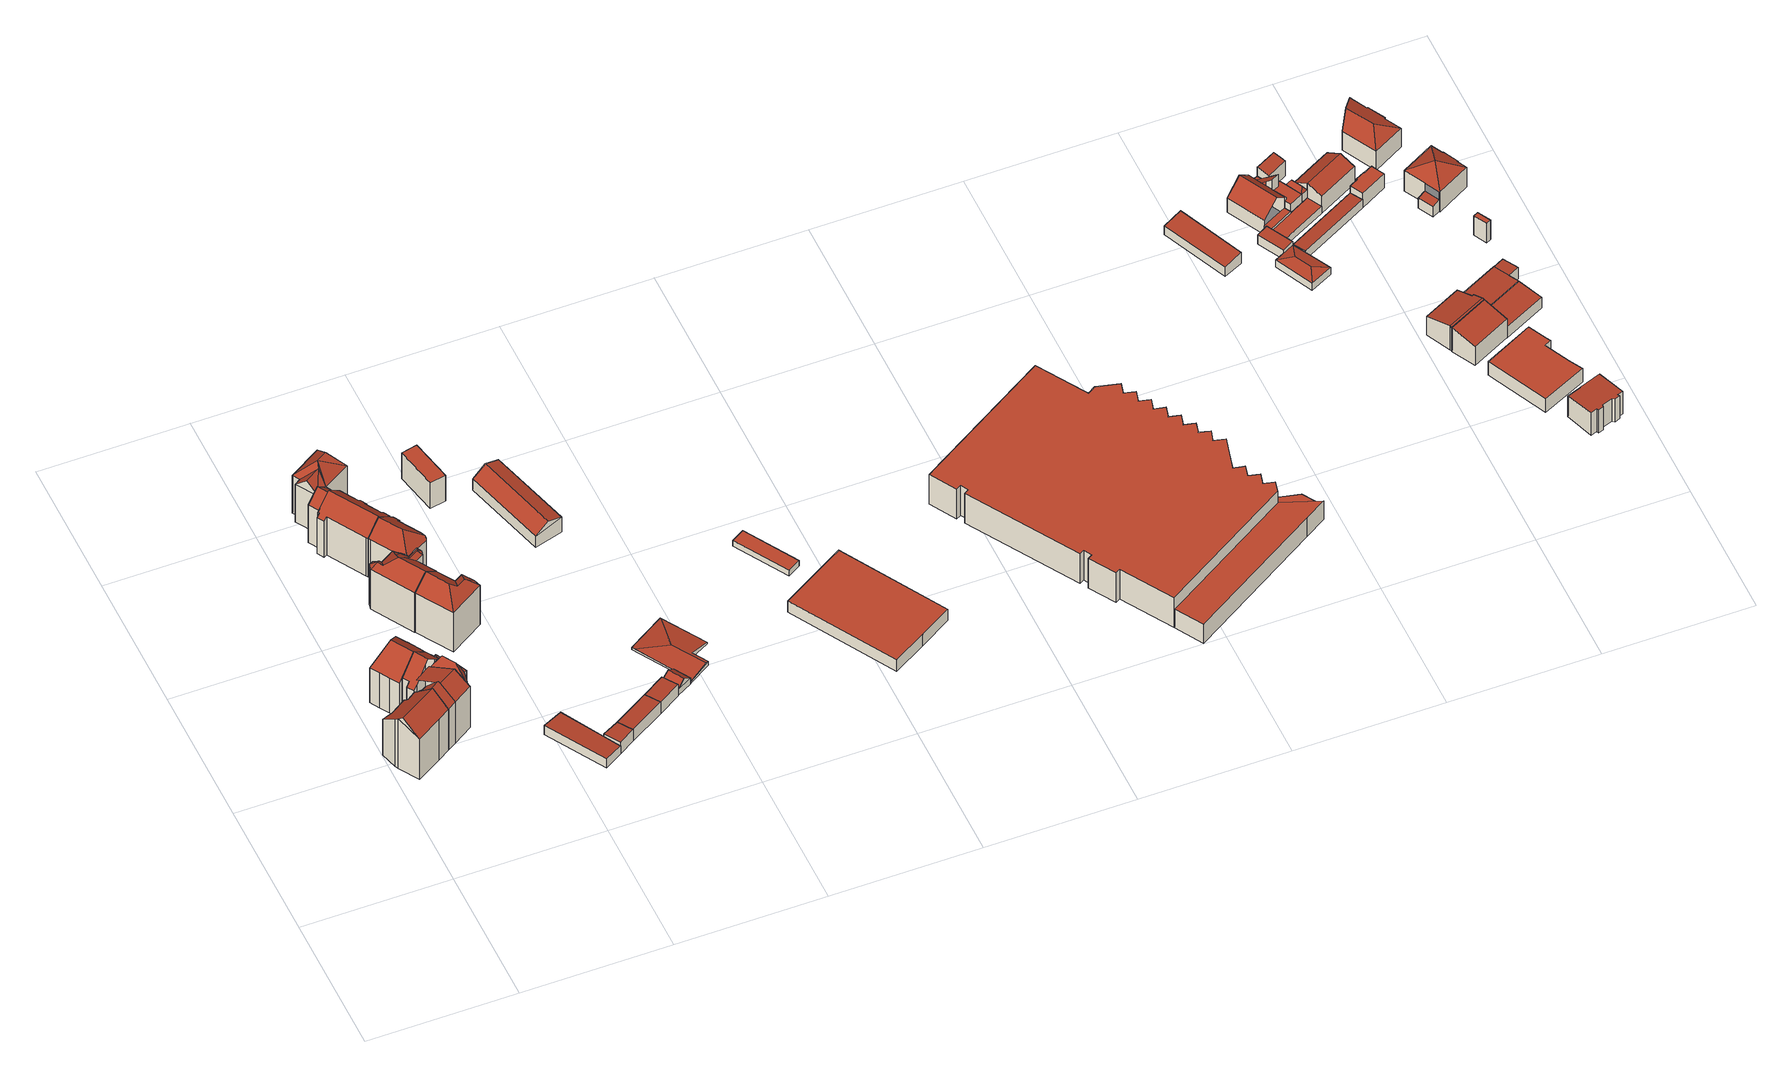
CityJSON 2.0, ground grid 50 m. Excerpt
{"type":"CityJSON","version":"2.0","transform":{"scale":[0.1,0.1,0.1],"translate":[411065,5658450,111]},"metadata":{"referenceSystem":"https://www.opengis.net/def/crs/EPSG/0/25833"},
"CityObjects":{
"building1":{"type":"Building","attributes":{"Dachtyp_tdc":"tdcFreeFormRoof","Gemeindeschluessel":14612000,"Dachneigung":40.89,"QualitaetDacherkennung":50,"Geometrietyp2DReferenz":"3000","measuredHeight":23.32,"function":"31001_9998","roofType":"5000"},"geometry":[{"type":"Solid","lod":"2","boundaries":[[[[0,1,2,3]],[[1,4,5,2]],[[4,6,7,5]],[[6,8,9,7]],[[8,10,11,9]],[[10,12,13,11]],[[12,14,15,13]],[[14,16,17,15]],[[16,18,19,17]],[[18,20,21,19]],[[20,22,23,21]],[[22,24,25,23]],[[16,14,26,27,18]],[[12,10,8,6,4,1,0,28,24,22,20,27,26]],[[20,18,27]],[[14,12,26]],[[25,29,3,2,5,7,9,11,13,15,17,19,21,23]],[[24,28,29,25]],[[28,0,3,29]]]],"semantics":{"surfaces":[{"type":"WallSurface"},{"type":"RoofSurface"},{"type":"GroundSurface"}],"values":[[0,0,0,0,0,0,0,0,0,0,0,0,1,1,0,0,2,0,0]]}}]},
"building2":{"type":"Building","attributes":{"Dachtyp_tdc":"tdcHipAndGableRoof","Gemeindeschluessel":14612000,"Dachneigung":47.08,"QualitaetDacherkennung":61,"Geometrietyp2DReferenz":"3000","measuredHeight":22.91,"function":"31001_9998","roofType":"5000"},"geometry":[{"type":"Solid","lod":"2","boundaries":[[[[30,31,32,33]],[[31,34,35,32]],[[34,36,37,35]],[[36,38,39,37]],[[38,40,41,39]],[[40,42,43,41]],[[42,44,45,43]],[[44,46,47,45]],[[46,48,49,47]],[[48,50,51,49]],[[50,52,53,51]],[[52,54,55,53]],[[54,30,33,55]],[[50,48,46,56]],[[46,44,42,40,38,36,56]],[[36,34,31,30,54,52,50,56]],[[33,32,35,37,39,41,43,45,47,49,51,53,55]]]],"semantics":{"surfaces":[{"type":"WallSurface"},{"type":"RoofSurface"},{"type":"GroundSurface"}],"values":[[0,0,0,0,0,0,0,0,0,0,0,0,0,1,1,1,2]]}}]},
"building3":{"type":"Building","attributes":{"Gemeindeschluessel":14612000,"Geometrietyp2DReferenz":"3000","function":"31001_9998","roofType":"9999"},"children":["building3-1","building3-2","building3-3","building3-4"]},
"building3-1":{"type":"BuildingPart","attributes":{"Dachtyp_tdc":"tdcFreeFormRoof","Dachneigung":59.42,"QualitaetDacherkennung":17,"Geometrietyp2DReferenz":"3000","measuredHeight":22.62,"roofType":"5000"},"parents":["building3"],"geometry":[{"type":"MultiSurface","lod":"2","boundaries":[[[57,58,59,60,61]],[[58,62,63,59]],[[62,64,65,63]],[[64,66,67,68,65]],[[69,70,71,72,73]],[[74,69,73,75,66]],[[76,74,66,64]],[[76,64,62]],[[77,70,69,74,76,62,58]],[[77,58,57]],[[70,77,57,71]],[[60,59,63,65,68,78,79]]],"semantics":{"surfaces":[{"type":"WallSurface"},{"type":"RoofSurface"},{"type":"GroundSurface"}],"values":[0,0,0,0,1,1,1,1,1,1,1,2]}}]},
"building3-2":{"type":"BuildingPart","attributes":{"Dachtyp_tdc":"tdcGableRoof","Dachneigung":49.16,"QualitaetDacherkennung":71,"Geometrietyp2DReferenz":"3000","measuredHeight":23.4,"roofType":"3100"},"parents":["building3"],"geometry":[{"type":"MultiSurface","lod":"2","boundaries":[[[80,81,82,83]],[[81,84,85,82]],[[86,87,15,88]],[[87,89,90,15]],[[89,91,13,90]],[[91,92,11,13]],[[92,80,83,11]],[[89,87,86,93,94,95]],[[95,96,97,84,81,80,92,91,89]],[[83,82,85,98,88,15,90,13,11]]],"semantics":{"surfaces":[{"type":"WallSurface"},{"type":"RoofSurface"},{"type":"GroundSurface"}],"values":[0,0,0,0,0,0,0,1,1,2]}}]},
"building3-3":{"type":"BuildingPart","attributes":{"Dachtyp_tdc":"tdcGableRoof","Dachneigung":48.09,"QualitaetDacherkennung":70,"Geometrietyp2DReferenz":"3000","measuredHeight":23.01,"roofType":"3100"},"parents":["building3"],"geometry":[{"type":"MultiSurface","lod":"2","boundaries":[[[99,100,101,102]],[[100,103,104,101]],[[103,105,106,104]],[[105,107,108,106]],[[107,61,60,108]],[[109,110,111,112]],[[110,99,102,111]],[[113,72,114,61,107,105]],[[105,103,100,99,110,109,115,113]],[[102,101,104,106,108,60,79,78,116,112,111]]],"semantics":{"surfaces":[{"type":"WallSurface"},{"type":"RoofSurface"},{"type":"GroundSurface"}],"values":[0,0,0,0,0,0,0,1,1,2]}}]},
"building3-4":{"type":"BuildingPart","attributes":{"Dachtyp_tdc":"tdcGableRoof","Dachneigung":23.67,"QualitaetDacherkennung":35,"Geometrietyp2DReferenz":"3000","measuredHeight":22.8,"roofType":"3100"},"parents":["building3"],"geometry":[{"type":"MultiSurface","lod":"2","boundaries":[[[117,118,86,88,119]],[[117,67,75,120,121]],[[118,117,121,122]],[[120,123,115,124,96,125,94,122,121]],[[119,88,98,85,112,116,78,68]]],"semantics":{"surfaces":[{"type":"WallSurface"},{"type":"RoofSurface"},{"type":"GroundSurface"}],"values":[0,0,1,1,2]}}]},
"building4":{"type":"Building","attributes":{"Dachtyp_tdc":"tdcFreeFormRoof","Gemeindeschluessel":14612000,"Dachneigung":39.59,"QualitaetDacherkennung":62,"Geometrietyp2DReferenz":"3000","measuredHeight":21.9,"function":"31001_9998","roofType":"5000"},"geometry":[{"type":"Solid","lod":"2","boundaries":[[[[126,127,128,129]],[[127,130,131,128]],[[130,132,133,131]],[[132,134,135,133]],[[134,136,137,135]],[[136,138,139,137]],[[138,140,141,139]],[[140,142,143,141]],[[142,144,145,143]],[[144,146,147,145]],[[146,148,149,147]],[[148,150,151,149]],[[150,152,153,151]],[[152,154,155,153]],[[154,126,129,155]],[[156,157,158,154,152]],[[159,160,156,152,150]],[[161,159,150,148]],[[161,148,146]],[[160,159,161,146,144]],[[162,163,157,156,160,144,142]],[[162,142,140]],[[164,163,162,140,138]],[[165,166,164,138,136]],[[165,136,134]],[[167,168,166,165,134,132]],[[167,132,130]],[[168,167,130,127]],[[158,157,163,164,166,168,127,126]],[[158,126,154]],[[129,128,131,133,135,137,139,141,143,145,147,149,151,153,155]]]],"semantics":{"surfaces":[{"type":"WallSurface"},{"type":"RoofSurface"},{"type":"GroundSurface"}],"values":[[0,0,0,0,0,0,0,0,0,0,0,0,0,0,0,1,1,1,1,1,1,1,1,1,1,1,1,1,1,0,2]]}}]},
"building5":{"type":"Building","attributes":{"Gemeindeschluessel":14612000,"Geometrietyp2DReferenz":"3000","function":"31001_9998","roofType":"9999"},"children":["building5-1","building5-2"]},
"building5-1":{"type":"BuildingPart","attributes":{"Dachtyp_tdc":"tdcGableRoof","Dachneigung":41.47,"QualitaetDacherkennung":69,"Geometrietyp2DReferenz":"3000","measuredHeight":21.63,"roofType":"3100"},"parents":["building5"],"geometry":[{"type":"MultiSurface","lod":"2","boundaries":[[[169,170,171,172]],[[170,173,174,171]],[[173,175,176,174]],[[175,177,178,176]],[[177,179,180,178]],[[179,181,182,183,180]],[[184,185,186,187,188]],[[185,189,190,186]],[[189,191,192,190]],[[191,193,194,192]],[[193,195,196,194]],[[195,197,198,196]],[[197,199,200,198]],[[199,201,202,200]],[[201,203,204,202]],[[203,205,206,204]],[[205,207,208,206]],[[207,209,210,208]],[[209,211,212,210]],[[211,213,214,212]],[[213,169,172,214]],[[209,207,205,203,201,199,197,195,193,191,189,185,184,215]],[[215,181,179,177,175,173,170,169,213,211,209]],[[172,171,174,176,178,180,183,216,217,187,186,190,192,194,196,198,200,202,204,206,208,210,212,214]]],"semantics":{"surfaces":[{"type":"WallSurface"},{"type":"RoofSurface"},{"type":"GroundSurface"}],"values":[0,0,0,0,0,0,0,0,0,0,0,0,0,0,0,0,0,0,0,0,0,1,1,2]}}]},
"building5-2":{"type":"BuildingPart","attributes":{"Dachtyp_tdc":"tdcGableRoof","Dachneigung":43.05,"QualitaetDacherkennung":69,"Geometrietyp2DReferenz":"3000","measuredHeight":20.68,"roofType":"3100"},"parents":["building5"],"geometry":[{"type":"MultiSurface","lod":"2","boundaries":[[[182,218,219,183]],[[218,220,221,219]],[[220,222,223,221]],[[222,224,225,223]],[[224,188,187,225]],[[220,218,182,226]],[[226,227,188,224,222,220]],[[187,217,216,183,219,221,223,225]]],"semantics":{"surfaces":[{"type":"WallSurface"},{"type":"RoofSurface"},{"type":"GroundSurface"}],"values":[0,0,0,0,0,1,1,2]}}]},
"building6":{"type":"Building","attributes":{"Dachtyp_tdc":"tdcFreeFormRoof","Gemeindeschluessel":14612000,"Dachneigung":40.37,"QualitaetDacherkennung":54,"Geometrietyp2DReferenz":"3000","measuredHeight":21.87,"function":"31001_9998","roofType":"5000"},"geometry":[{"type":"Solid","lod":"2","boundaries":[[[[228,229,230,231]],[[229,232,233,230]],[[232,234,235,233]],[[234,236,237,235]],[[236,238,239,237]],[[238,240,241,239]],[[240,228,231,241]],[[242,243,244,245,240,238]],[[242,238,236]],[[243,242,236,234]],[[244,243,234,232]],[[158,245,244,232,229]],[[158,229,228]],[[245,158,228,240]],[[231,230,233,235,237,239,241]]]],"semantics":{"surfaces":[{"type":"WallSurface"},{"type":"RoofSurface"},{"type":"GroundSurface"}],"values":[[0,0,0,0,0,0,0,1,1,1,1,1,0,1,2]]}}]},
"building7":{"type":"Building","attributes":{"Dachtyp_tdc":"tdcPolyFlatRoof","Gemeindeschluessel":14612000,"Dachneigung":4.27,"QualitaetDacherkennung":72,"Geometrietyp2DReferenz":"3000","measuredHeight":3.94,"function":"31001_2000","roofType":"2100"},"geometry":[{"type":"Solid","lod":"2","boundaries":[[[[246,247,248,249]],[[247,250,251,248]],[[250,252,253,251]],[[252,254,255,253]],[[254,246,249,255]],[[254,252,250,247,246]],[[249,248,251,253,255]]]],"semantics":{"surfaces":[{"type":"WallSurface"},{"type":"RoofSurface"},{"type":"GroundSurface"}],"values":[[0,0,0,0,0,1,2]]}}]},
"building8":{"type":"Building","attributes":{"Dachtyp_tdc":"tdcFreeFormRoof","Gemeindeschluessel":14612000,"Dachneigung":43.58,"QualitaetDacherkennung":29,"Geometrietyp2DReferenz":"3000","measuredHeight":21.74,"function":"31001_9998","roofType":"5000"},"geometry":[{"type":"Solid","lod":"2","boundaries":[[[[256,257,258,259]],[[257,260,261,258]],[[260,224,262,261]],[[224,263,264,262]],[[263,265,266,264]],[[265,267,268,266]],[[267,256,259,268]],[[269,270,267,265]],[[269,265,263]],[[271,260,272]],[[271,224,260]],[[270,224,271]],[[270,263,224]],[[263,270,269]],[[272,260,257]],[[271,272,257,256]],[[270,271,256,267]],[[259,258,261,262,264,266,268]]]],"semantics":{"surfaces":[{"type":"WallSurface"},{"type":"RoofSurface"},{"type":"GroundSurface"}],"values":[[0,0,0,0,0,0,0,1,0,1,1,1,1,1,1,1,1,2]]}}]},
"building9":{"type":"Building","attributes":{"Dachtyp_tdc":"tdcFreeFormRoof","Gemeindeschluessel":14612000,"Dachneigung":40.1,"QualitaetDacherkennung":64,"Geometrietyp2DReferenz":"3000","measuredHeight":21.59,"function":"31001_9998","roofType":"5000"},"geometry":[{"type":"Solid","lod":"2","boundaries":[[[[273,274,275,276]],[[274,277,278,275]],[[277,279,280,278]],[[279,281,282,280]],[[281,283,284,282]],[[283,285,286,284]],[[285,287,288,286]],[[287,289,290,288]],[[289,291,292,290]],[[291,293,212,292]],[[293,294,208,212]],[[294,295,296,208]],[[295,297,298,296]],[[297,273,276,298]],[[281,279,299,300,301,285,283]],[[274,273,297,295,294,302,300,299,277]],[[287,301,300,302,293,291,289]],[[279,277,299]],[[294,293,302]],[[287,285,301]],[[276,275,278,280,282,284,286,288,290,292,212,208,296,298]]]],"semantics":{"surfaces":[{"type":"WallSurface"},{"type":"RoofSurface"},{"type":"GroundSurface"}],"values":[[0,0,0,0,0,0,0,0,0,0,0,0,0,0,1,1,1,0,0,0,2]]}}]},
"building10":{"type":"Building","attributes":{"Dachtyp_tdc":"tdcPolyFlatRoof","Gemeindeschluessel":14612000,"Dachneigung":4.89,"QualitaetDacherkennung":79,"Geometrietyp2DReferenz":"3000","measuredHeight":5.01,"function":"31001_2000","roofType":"2100"},"geometry":[{"type":"Solid","lod":"2","boundaries":[[[[303,304,251,253]],[[304,305,306,251]],[[305,307,308,306]],[[307,303,253,308]],[[307,305,304,303]],[[253,251,306,308]]]],"semantics":{"surfaces":[{"type":"WallSurface"},{"type":"RoofSurface"},{"type":"GroundSurface"}],"values":[[0,0,0,0,1,2]]}}]},
"building11":{"type":"Building","attributes":{"Dachtyp_tdc":"tdcPolyFlatRoof","Gemeindeschluessel":14612000,"Dachneigung":5.06,"QualitaetDacherkennung":81,"Geometrietyp2DReferenz":"3000","measuredHeight":5.2,"function":"31001_2000","roofType":"2100"},"geometry":[{"type":"Solid","lod":"2","boundaries":[[[[309,310,311,312]],[[310,313,314,311]],[[313,305,315,314]],[[305,309,312,315]],[[305,313,310,309]],[[312,311,314,315]]]],"semantics":{"surfaces":[{"type":"WallSurface"},{"type":"RoofSurface"},{"type":"GroundSurface"}],"values":[[0,0,0,0,1,2]]}}]},
"building12":{"type":"Building","attributes":{"Gemeindeschluessel":14612000,"Dachneigung":90,"Dachorientierung":0,"MittlereTraufHoehe":124.49,"QualitaetDacherkennung":29,"ObjektHoehe":11.3,"BodenHoehe":113.19,"Geometrietyp2DReferenz":"3000","AbsoluteHoehe":124.49,"Dachflaeche":82.78,"measuredHeight":11.3,"function":"31001_9998","roofType":"1000","storeysAboveGround":4},"geometry":[{"type":"MultiSurface","lod":"2","boundaries":[[[316,317,318,319]],[[317,320,321,318]],[[320,322,323,321]],[[322,316,319,323]],[[322,320,317,316]],[[319,318,321,323]]],"semantics":{"surfaces":[{"type":"WallSurface"},{"type":"RoofSurface"},{"type":"GroundSurface"}],"values":[0,0,0,0,1,2]}}]},
"building13":{"type":"Building","attributes":{"Dachtyp_tdc":"tdcPolyFlatRoof","Gemeindeschluessel":14612000,"Dachneigung":5.01,"QualitaetDacherkennung":79,"Geometrietyp2DReferenz":"3000","measuredHeight":5.05,"function":"31001_2000","roofType":"2100"},"geometry":[{"type":"Solid","lod":"2","boundaries":[[[[324,325,312,311]],[[325,326,327,312]],[[326,328,329,327]],[[328,324,311,329]],[[328,326,325,324]],[[311,312,327,329]]]],"semantics":{"surfaces":[{"type":"WallSurface"},{"type":"RoofSurface"},{"type":"GroundSurface"}],"values":[[0,0,0,0,1,2]]}}]},
"building14":{"type":"Building","attributes":{"Dachtyp_tdc":"tdcFreeFormRoof","Gemeindeschluessel":14612000,"Dachneigung":37.62,"QualitaetDacherkennung":4,"Geometrietyp2DReferenz":"3000","measuredHeight":4.85,"function":"31001_2000","roofType":"5000"},"geometry":[{"type":"Solid","lod":"2","boundaries":[[[[330,331,332,333]],[[331,334,335,332]],[[334,336,337,335]],[[336,330,333,337]],[[338,339,336,334]],[[338,334,331]],[[339,338,331,330]],[[339,330,336]],[[333,332,335,337]]]],"semantics":{"surfaces":[{"type":"WallSurface"},{"type":"RoofSurface"},{"type":"GroundSurface"}],"values":[[0,0,0,0,1,0,1,0,2]]}}]},
"building15":{"type":"Building","attributes":{"Dachtyp_tdc":"tdcFreeFormRoof","Gemeindeschluessel":14612000,"Dachneigung":10.29,"QualitaetDacherkennung":30,"Geometrietyp2DReferenz":"3000","measuredHeight":2.08,"function":"31001_2000","roofType":"5000"},"geometry":[{"type":"Solid","lod":"2","boundaries":[[[[340,341,342,343]],[[344,345,346,341,347]],[[348,349,344,347,340,350]],[[349,351,352,353,345,344]],[[348,351,349]],[[353,346,345]],[[341,340,347]],[[350,340,343,354]],[[341,346,355,342]],[[346,353,356,355]],[[353,352,357,356]],[[352,351,358,357]],[[351,348,359,358]],[[348,350,354,359]],[[342,355,356,357,358,359,354,343]]]],"semantics":{"surfaces":[{"type":"WallSurface"},{"type":"RoofSurface"},{"type":"GroundSurface"}],"values":[[0,1,1,1,0,0,0,0,0,0,0,0,0,0,2]]}}]},
"building16":{"type":"Building","attributes":{"Dachtyp_tdc":"tdcGableRoof","Gemeindeschluessel":14612000,"Dachneigung":34.53,"QualitaetDacherkennung":80,"Geometrietyp2DReferenz":"3000","measuredHeight":8.18,"function":"31001_9998","roofType":"3100"},"geometry":[{"type":"Solid","lod":"2","boundaries":[[[[360,361,362,363]],[[361,364,365,362]],[[364,366,367,365]],[[364,361,368]],[[360,366,369]],[[361,360,369,368]],[[366,364,368,369]],[[363,362,365,367]],[[366,360,363,367]]]],"semantics":{"surfaces":[{"type":"WallSurface"},{"type":"RoofSurface"},{"type":"GroundSurface"}],"values":[[0,0,0,0,0,1,1,2,0]]}}]},
"building17":{"type":"Building","attributes":{"Dachtyp_tdc":"tdcPolyFlatRoof","Gemeindeschluessel":14612000,"Dachneigung":0,"QualitaetDacherkennung":81,"Geometrietyp2DReferenz":"3000","measuredHeight":2.35,"function":"31001_2000","roofType":"1000"},"geometry":[{"type":"Solid","lod":"2","boundaries":[[[[370,371,372,373]],[[371,374,375,372]],[[374,376,377,375]],[[376,370,373,377]],[[376,374,371,370]],[[373,372,375,377]]]],"semantics":{"surfaces":[{"type":"WallSurface"},{"type":"RoofSurface"},{"type":"GroundSurface"}],"values":[[0,0,0,0,1,2]]}}]},
"building18":{"type":"Building","attributes":{"Dachtyp_tdc":"tdcPolyFlatRoof","Gemeindeschluessel":14612000,"Dachneigung":0,"QualitaetDacherkennung":23,"Geometrietyp2DReferenz":"3000","measuredHeight":4.93,"function":"31001_2000","roofType":"1000"},"geometry":[{"type":"Solid","lod":"2","boundaries":[[[[378,379,380,381]],[[379,382,383,380]],[[382,384,385,383]],[[384,386,387,385]],[[386,388,389,387]],[[388,378,381,389]],[[388,386,384,382,379,378]],[[381,380,383,385,387,389]]]],"semantics":{"surfaces":[{"type":"WallSurface"},{"type":"RoofSurface"},{"type":"GroundSurface"}],"values":[[0,0,0,0,0,0,1,2]]}}]},
"building19":{"type":"Building","attributes":{"Dachtyp_tdc":"tdcPolyFlatRoof","Gemeindeschluessel":14612000,"Dachneigung":0,"QualitaetDacherkennung":61,"Geometrietyp2DReferenz":"3000","measuredHeight":13.08,"function":"31001_2000","roofType":"1000"},"geometry":[{"type":"Solid","lod":"2","boundaries":[[[[390,391,392,393]],[[391,394,395,392]],[[394,396,397,395]],[[396,398,399,397]],[[398,400,401,399]],[[400,402,403,401]],[[402,404,405,403]],[[404,406,407,405]],[[406,408,409,407]],[[408,410,411,409]],[[410,412,413,411]],[[412,414,415,413]],[[414,416,417,415]],[[416,418,419,417]],[[418,420,421,419]],[[420,422,423,421]],[[422,424,425,423]],[[424,426,427,425]],[[426,428,429,427]],[[428,430,431,429]],[[430,432,433,431]],[[432,434,435,433]],[[434,436,437,435]],[[436,438,439,437]],[[438,440,441,439]],[[440,442,443,441]],[[442,444,445,443]],[[444,446,447,445]],[[446,448,449,447]],[[448,450,451,449]],[[450,452,453,451]],[[452,454,455,453]],[[454,456,457,455]],[[456,458,459,457]],[[458,460,461,459]],[[460,462,463,461]],[[462,464,465,463]],[[464,466,467,465]],[[466,390,393,467]],[[466,464,462,460,458,456,454,452,450,448,446,444,442,440,438,436,434,432,430,428,426,424,422,420,418,416,414,412,410,408,406,404,402,400,398,396,394,391,390]],[[393,392,395,397,399,401,403,405,407,409,411,413,415,417,419,421,423,425,427,429,431,433,435,437,439,441,443,445,447,449,451,453,455,457,459,461,463,465,467]]]],"semantics":{"surfaces":[{"type":"WallSurface"},{"type":"RoofSurface"},{"type":"GroundSurface"}],"values":[[0,0,0,0,0,0,0,0,0,0,0,0,0,0,0,0,0,0,0,0,0,0,0,0,0,0,0,0,0,0,0,0,0,0,0,0,0,0,0,1,2]]}}]},
"building20":{"type":"Building","attributes":{"Gemeindeschluessel":14612000,"Geometrietyp2DReferenz":"3000","function":"31001_2000","roofType":"9999"},"children":["building20-1","building20-2"]},
"building20-1":{"type":"BuildingPart","attributes":{"Dachtyp_tdc":"tdcPolyFlatRoof","Dachneigung":0,"QualitaetDacherkennung":63,"Geometrietyp2DReferenz":"3000","measuredHeight":6.18,"roofType":"1000"},"parents":["building20"],"geometry":[{"type":"MultiSurface","lod":"2","boundaries":[[[468,469,451,453]],[[469,470,471,451]],[[470,472,473,471]],[[472,470,469,468]],[[453,451,471,473]]],"semantics":{"surfaces":[{"type":"WallSurface"},{"type":"RoofSurface"},{"type":"GroundSurface"}],"values":[0,0,0,1,2]}}]},
"building20-2":{"type":"BuildingPart","attributes":{"Dachtyp_tdc":"tdcPolyFlatRoof","Dachneigung":0,"QualitaetDacherkennung":69,"Geometrietyp2DReferenz":"3000","measuredHeight":8.22,"roofType":"1000"},"parents":["building20"],"geometry":[{"type":"MultiSurface","lod":"2","boundaries":[[[474,475,455,476]],[[475,477,468,453,455]],[[478,479,480,473,472]],[[479,474,476,480]],[[479,478,477,475,474]],[[476,455,453,473,480]]],"semantics":{"surfaces":[{"type":"WallSurface"},{"type":"RoofSurface"},{"type":"GroundSurface"}],"values":[0,0,0,0,1,2]}}]},
"building21":{"type":"Building","attributes":{"Dachtyp_tdc":"tdcPolyFlatRoof","Gemeindeschluessel":14612000,"Dachneigung":7.51,"QualitaetDacherkennung":59,"Geometrietyp2DReferenz":"3000","measuredHeight":4.82,"function":"31001_2000","roofType":"2100"},"geometry":[{"type":"Solid","lod":"2","boundaries":[[[[481,482,483,484]],[[482,485,486,483]],[[485,487,488,486]],[[487,481,484,488]],[[487,485,482,481]],[[484,483,486,488]]]],"semantics":{"surfaces":[{"type":"WallSurface"},{"type":"RoofSurface"},{"type":"GroundSurface"}],"values":[[0,0,0,0,1,2]]}}]},
"building22":{"type":"Building","attributes":{"Dachtyp_tdc":"tdcPolyFlatRoof","Gemeindeschluessel":14612000,"Dachneigung":4.12,"QualitaetDacherkennung":64,"Geometrietyp2DReferenz":"3000","measuredHeight":4.33,"function":"31001_9998","roofType":"2100"},"geometry":[{"type":"Solid","lod":"2","boundaries":[[[[489,490,491,492]],[[490,493,494,491]],[[493,495,496,494]],[[495,497,498,496]],[[497,489,492,498]],[[497,495,493,490,489]],[[492,491,494,496,498]]]],"semantics":{"surfaces":[{"type":"WallSurface"},{"type":"RoofSurface"},{"type":"GroundSurface"}],"values":[[0,0,0,0,0,1,2]]}}]},
"building23":{"type":"Building","attributes":{"Dachtyp_tdc":"tdcFreeFormRoof","Gemeindeschluessel":14612000,"Dachneigung":15.42,"QualitaetDacherkennung":23,"Geometrietyp2DReferenz":"3000","measuredHeight":4.1,"function":"31001_9998","roofType":"5000"},"geometry":[{"type":"Solid","lod":"2","boundaries":[[[[499,500,501,502]],[[500,503,504,501]],[[503,505,498,504]],[[505,506,496,498]],[[506,507,508,496]],[[507,509,510,508]],[[509,499,502,510]],[[506,505,503,511]],[[503,500,512,511]],[[500,499,512]],[[499,509,507,506,511,512]],[[502,501,504,498,496,508,510]]]],"semantics":{"surfaces":[{"type":"WallSurface"},{"type":"RoofSurface"},{"type":"GroundSurface"}],"values":[[0,0,0,0,0,0,0,1,1,1,1,2]]}}]},
"building24":{"type":"Building","attributes":{"Gemeindeschluessel":14612000,"Geometrietyp2DReferenz":"3000","function":"31001_9998","roofType":"9999"},"children":["building24-1","building24-2","building24-3","building24-4"]},
"building24-1":{"type":"BuildingPart","attributes":{"Dachtyp_tdc":"tdcPolyFlatRoof","Dachneigung":0,"QualitaetDacherkennung":72,"Geometrietyp2DReferenz":"3000","measuredHeight":3.65,"roofType":"1000"},"parents":["building24"],"geometry":[{"type":"MultiSurface","lod":"2","boundaries":[[[513,514,515,516,517]],[[514,518,519,515]],[[518,520,521,519]],[[520,518,514,513,522]],[[516,515,519,521]]],"semantics":{"surfaces":[{"type":"WallSurface"},{"type":"RoofSurface"},{"type":"GroundSurface"}],"values":[0,0,0,1,2]}}]},
"building24-2":{"type":"BuildingPart","attributes":{"Dachtyp_tdc":"tdcPolyFlatRoof","Dachneigung":43.54,"QualitaetDacherkennung":23,"Geometrietyp2DReferenz":"3000","measuredHeight":11.68,"roofType":"2100"},"parents":["building24"],"geometry":[{"type":"MultiSurface","lod":"2","boundaries":[[[523,524,525,521,520]],[[524,526,527,525]],[[526,528,529,530,527]],[[531,517,516,532]],[[531,533,528,526,524,523,522,517]],[[516,521,525,527,530,532]]],"semantics":{"surfaces":[{"type":"WallSurface"},{"type":"RoofSurface"},{"type":"GroundSurface"}],"values":[0,0,0,0,1,2]}}]},
"building24-3":{"type":"BuildingPart","attributes":{"Dachtyp_tdc":"tdcPolyFlatRoof","Dachneigung":0,"QualitaetDacherkennung":61,"Geometrietyp2DReferenz":"3000","measuredHeight":3.59,"roofType":"1000"},"parents":["building24"],"geometry":[{"type":"MultiSurface","lod":"2","boundaries":[[[534,535,494,536]],[[535,537,491,494]],[[537,538,539,491]],[[540,534,536,541]],[[540,542,538,537,535,534]],[[536,494,491,539,543,541]]],"semantics":{"surfaces":[{"type":"WallSurface"},{"type":"RoofSurface"},{"type":"GroundSurface"}],"values":[0,0,0,0,1,2]}}]},
"building24-4":{"type":"BuildingPart","attributes":{"Dachtyp_tdc":"tdcGableRoof","Dachneigung":40.59,"QualitaetDacherkennung":45,"Geometrietyp2DReferenz":"3000","measuredHeight":11.22,"roofType":"3100"},"parents":["building24"],"geometry":[{"type":"MultiSurface","lod":"2","boundaries":[[[544,545,540,541,546]],[[547,548,549,539,538]],[[548,550,551,549]],[[550,552,553,551]],[[552,554,531,532,553]],[[529,544,546,530]],[[552,550,548,547,555]],[[555,545,544,529,533,554,552]],[[546,541,543,539,549,551,553,532,530]]],"semantics":{"surfaces":[{"type":"WallSurface"},{"type":"RoofSurface"},{"type":"GroundSurface"}],"values":[0,0,0,0,0,0,1,1,2]}}]},
"building25":{"type":"Building","attributes":{"Dachtyp_tdc":"tdcPolyFlatRoof","Gemeindeschluessel":14612000,"Dachneigung":0,"QualitaetDacherkennung":0,"Geometrietyp2DReferenz":"3000","BezugspunktDach":"2000","measuredHeight":3,"function":"31001_9998"},"geometry":[{"type":"MultiSurface","lod":"2","boundaries":[[[556,557,558,559,560,561]],[[561,560,562,563]],[[560,559,564,562]],[[559,558,565,564]],[[558,557,566,565]],[[557,556,567,566]],[[556,561,563,567]],[[563,562,564,565,566,567]]],"semantics":{"surfaces":[{"type":"RoofSurface"},{"type":"WallSurface"},{"type":"GroundSurface"}],"values":[0,1,1,1,1,1,1,2]}}]},
"building26":{"type":"Building","attributes":{"Dachtyp_tdc":"tdcPolyFlatRoof","Gemeindeschluessel":14612000,"Dachneigung":0,"QualitaetDacherkennung":67,"Geometrietyp2DReferenz":"3000","measuredHeight":6.72,"function":"31001_9998","roofType":"1000"},"geometry":[{"type":"Solid","lod":"2","boundaries":[[[[568,569,546,541]],[[569,570,530,546]],[[570,571,527,530]],[[571,572,525,527]],[[572,573,574,525]],[[573,575,576,574]],[[575,577,578,576]],[[577,579,536,578]],[[579,568,541,536]],[[579,577,575,573,572,571,570,569,568]],[[541,546,530,527,525,574,576,578,536]]]],"semantics":{"surfaces":[{"type":"WallSurface"},{"type":"RoofSurface"},{"type":"GroundSurface"}],"values":[[0,0,0,0,0,0,0,0,0,1,2]]}}]},
"building27":{"type":"Building","attributes":{"Dachtyp_tdc":"tdcPolyFlatRoof","Gemeindeschluessel":14612000,"Dachneigung":8.6,"QualitaetDacherkennung":74,"Geometrietyp2DReferenz":"3000","measuredHeight":7.41,"function":"31001_9998","roofType":"2100"},"geometry":[{"type":"Solid","lod":"2","boundaries":[[[[580,581,582,583]],[[581,584,585,582]],[[584,586,587,585]],[[586,588,589,587]],[[588,590,591,589]],[[588,586,584,581,580,590]],[[591,583,582,585,587,589]],[[590,580,583,591]]]],"semantics":{"surfaces":[{"type":"WallSurface"},{"type":"RoofSurface"},{"type":"GroundSurface"}],"values":[[0,0,0,0,0,1,2,0]]}}]},
"building28":{"type":"Building","attributes":{"Dachtyp_tdc":"tdcFreeFormRoof","Gemeindeschluessel":14612000,"Dachneigung":57.05,"QualitaetDacherkennung":16,"Geometrietyp2DReferenz":"3000","measuredHeight":8.35,"function":"31001_9998","roofType":"5000"},"geometry":[{"type":"Solid","lod":"2","boundaries":[[[[592,593,576,578]],[[593,594,595,576]],[[594,596,597,595]],[[596,598,599,597]],[[598,592,578,599]],[[600,596,594]],[[601,596,600]],[[596,601,598]],[[600,594,593]],[[601,600,593,592]],[[601,592,598]],[[578,576,595,597,599]]]],"semantics":{"surfaces":[{"type":"WallSurface"},{"type":"RoofSurface"},{"type":"GroundSurface"}],"values":[[0,0,0,0,0,1,1,1,1,1,1,2]]}}]},
"building29":{"type":"Building","attributes":{"Dachtyp_tdc":"tdcPolyFlatRoof","Gemeindeschluessel":14612000,"Dachneigung":4.12,"QualitaetDacherkennung":83,"Geometrietyp2DReferenz":"3000","measuredHeight":3.66,"function":"31001_9998","roofType":"2100"},"geometry":[{"type":"Solid","lod":"2","boundaries":[[[[602,603,604,605]],[[603,606,607,604]],[[606,608,609,607]],[[608,602,605,609]],[[608,606,603,602]],[[605,604,607,609]]]],"semantics":{"surfaces":[{"type":"WallSurface"},{"type":"RoofSurface"},{"type":"GroundSurface"}],"values":[[0,0,0,0,1,2]]}}]},
"building30":{"type":"Building","attributes":{"Dachtyp_tdc":"tdcGableRoof","Gemeindeschluessel":14612000,"Dachneigung":14.39,"QualitaetDacherkennung":84,"Geometrietyp2DReferenz":"3000","measuredHeight":10.56,"function":"31001_9998","roofType":"3100"},"geometry":[{"type":"Solid","lod":"2","boundaries":[[[[610,611,612,613]],[[611,614,615,612]],[[614,616,617,615]],[[616,618,619,617]],[[618,620,621,619]],[[620,622,623,621]],[[622,624,625,623]],[[624,610,613,625]],[[620,618,616,614]],[[614,611,610,624,622,620]],[[613,612,615,617,619,621,623,625]]]],"semantics":{"surfaces":[{"type":"WallSurface"},{"type":"RoofSurface"},{"type":"GroundSurface"}],"values":[[0,0,0,0,0,0,0,0,1,1,2]]}}]},
"building31":{"type":"Building","attributes":{"Dachtyp_tdc":"tdcPolyFlatRoof","Gemeindeschluessel":14612000,"Dachneigung":14.46,"QualitaetDacherkennung":82,"Geometrietyp2DReferenz":"3000","measuredHeight":10.48,"function":"31001_9998","roofType":"2100"},"geometry":[{"type":"Solid","lod":"2","boundaries":[[[[626,627,628,629]],[[627,616,630,628]],[[616,631,632,630]],[[631,626,629,632]],[[631,616,627,626]],[[629,628,630,632]]]],"semantics":{"surfaces":[{"type":"WallSurface"},{"type":"RoofSurface"},{"type":"GroundSurface"}],"values":[[0,0,0,0,1,2]]}}]},
"building32":{"type":"Building","attributes":{"Dachtyp_tdc":"tdcGableRoof","Gemeindeschluessel":14612000,"Dachneigung":30.24,"QualitaetDacherkennung":74,"Geometrietyp2DReferenz":"3000","measuredHeight":9.37,"function":"31001_9998","roofType":"3100"},"geometry":[{"type":"Solid","lod":"2","boundaries":[[[[633,634,635,566]],[[634,636,565,635]],[[636,637,638,565]],[[637,639,640,638]],[[639,641,642,640]],[[641,643,644,642]],[[643,645,646,644]],[[645,647,648,646]],[[647,649,650,648]],[[649,633,566,650]],[[645,643,641,639,637,636,634]],[[634,633,649,647,645]],[[566,635,565,638,640,642,644,646,648,650]]]],"semantics":{"surfaces":[{"type":"WallSurface"},{"type":"RoofSurface"},{"type":"GroundSurface"}],"values":[[0,0,0,0,0,0,0,0,0,0,1,1,2]]}}]},
"building33":{"type":"Building","attributes":{"Dachtyp_tdc":"tdcPolyFlatRoof","Gemeindeschluessel":14612000,"Dachneigung":0,"QualitaetDacherkennung":43,"Geometrietyp2DReferenz":"3000","measuredHeight":5.96,"function":"31001_2000","roofType":"1000"},"geometry":[{"type":"Solid","lod":"2","boundaries":[[[[651,652,653,654]],[[652,655,656,653]],[[655,657,658,656]],[[657,659,660,658]],[[659,661,662,660]],[[661,663,664,662]],[[663,665,666,664]],[[665,651,654,666]],[[665,663,661,659,657,655,652,651]],[[654,653,656,658,660,662,664,666]]]],"semantics":{"surfaces":[{"type":"WallSurface"},{"type":"RoofSurface"},{"type":"GroundSurface"}],"values":[[0,0,0,0,0,0,0,0,1,2]]}}]},
"building34":{"type":"Building","attributes":{"Gemeindeschluessel":14612000,"Geometrietyp2DReferenz":"3000","function":"31001_9998","roofType":"9999"},"children":["building34-1","building34-2"]},
"building34-1":{"type":"BuildingPart","attributes":{"Dachtyp_tdc":"tdcFreeFormRoof","Dachneigung":60.42,"QualitaetDacherkennung":15,"Geometrietyp2DReferenz":"3000","measuredHeight":5.49,"roofType":"5000"},"parents":["building34"],"geometry":[{"type":"MultiSurface","lod":"2","boundaries":[[[667,668,669,670,671,672]],[[673,674,675,676]],[[673,677,668,667]],[[677,678,669,668]],[[678,676,670,669]],[[676,675,671,670]],[[674,673,667,672]],[[676,678,677,673]]],"semantics":{"surfaces":[{"type":"GroundSurface"},{"type":"RoofSurface"},{"type":"WallSurface"}],"values":[0,1,2,2,2,2,2,1]}}]},
"building34-2":{"type":"BuildingPart","attributes":{"Dachtyp_tdc":"tdcPolyFlatRoof","Dachneigung":4.67,"QualitaetDacherkennung":57,"Geometrietyp2DReferenz":"3000","measuredHeight":10.01,"roofType":"2100"},"parents":["building34"],"geometry":[{"type":"MultiSurface","lod":"2","boundaries":[[[679,680,674,672,681]],[[682,683,684,671,675]],[[683,685,686,684]],[[685,687,688,686]],[[687,689,690,688]],[[689,691,692,690]],[[691,693,694,692]],[[693,695,696,694]],[[695,697,698,696]],[[697,699,700,698]],[[699,701,702,700]],[[701,703,704,702]],[[703,679,681,704]],[[703,701,699,697,695,693,691,689,687,685,683,682,680,679]],[[681,672,671,684,686,688,690,692,694,696,698,700,702,704]]],"semantics":{"surfaces":[{"type":"WallSurface"},{"type":"RoofSurface"},{"type":"GroundSurface"}],"values":[0,0,0,0,0,0,0,0,0,0,0,0,0,1,2]}}]},
"building35":{"type":"Building","attributes":{"Dachtyp_tdc":"tdcPolyFlatRoof","Gemeindeschluessel":14612000,"Dachneigung":0,"QualitaetDacherkennung":76,"Geometrietyp2DReferenz":"3000","measuredHeight":6.35,"function":"31001_9998","roofType":"1000"},"geometry":[{"type":"Solid","lod":"2","boundaries":[[[[705,706,707,607]],[[706,708,709,707]],[[708,710,711,709]],[[710,712,713,711]],[[712,714,715,713]],[[714,716,717,715]],[[716,718,719,717]],[[718,720,609,719]],[[720,705,607,609]],[[720,718,716,714,712,710,708,706,705]],[[607,707,709,711,713,715,717,719,609]]]],"semantics":{"surfaces":[{"type":"WallSurface"},{"type":"RoofSurface"},{"type":"GroundSurface"}],"values":[[0,0,0,0,0,0,0,0,0,1,2]]}}]},
"building36":{"type":"Building","attributes":{"Gemeindeschluessel":14612000,"Geometrietyp2DReferenz":"3000","function":"31001_9998","roofType":"9999"},"children":["building36-1","building36-2"]},
"building36-1":{"type":"BuildingPart","attributes":{"Dachtyp_tdc":"tdcPolyFlatRoof","Dachneigung":4.75,"QualitaetDacherkennung":85,"Geometrietyp2DReferenz":"3000","measuredHeight":5.37,"roofType":"2100"},"parents":["building36"],"geometry":[{"type":"MultiSurface","lod":"2","boundaries":[[[721,722,723,724,725]],[[726,727,728,729]],[[727,730,731,728]],[[730,732,733,731]],[[732,734,735,733]],[[734,721,725,735]],[[734,732,730,727,726,736,722,721]],[[725,724,729,728,731,733,735]]],"semantics":{"surfaces":[{"type":"WallSurface"},{"type":"RoofSurface"},{"type":"GroundSurface"}],"values":[0,0,0,0,0,0,1,2]}}]},
"building36-2":{"type":"BuildingPart","attributes":{"Dachtyp_tdc":"tdcPolyFlatRoof","Dachneigung":5.78,"QualitaetDacherkennung":74,"Geometrietyp2DReferenz":"3000","measuredHeight":5.11,"roofType":"2100"},"parents":["building36"],"geometry":[{"type":"MultiSurface","lod":"2","boundaries":[[[723,737,738,724]],[[737,739,740,738]],[[739,726,729,740]],[[739,737,723,736,726]],[[729,724,738,740]]],"semantics":{"surfaces":[{"type":"WallSurface"},{"type":"RoofSurface"},{"type":"GroundSurface"}],"values":[0,0,0,1,2]}}]},
"building37":{"type":"Building","attributes":{"Dachtyp_tdc":"tdcPolyFlatRoof","Gemeindeschluessel":14612000,"Dachneigung":5.13,"QualitaetDacherkennung":80,"Geometrietyp2DReferenz":"3000","measuredHeight":5.49,"function":"31001_9998","roofType":"2100"},"geometry":[{"type":"Solid","lod":"2","boundaries":[[[[741,742,743,744]],[[742,745,746,743]],[[745,747,748,746]],[[747,741,744,748]],[[747,745,742,741]],[[744,743,746,748]]]],"semantics":{"surfaces":[{"type":"WallSurface"},{"type":"RoofSurface"},{"type":"GroundSurface"}],"values":[[0,0,0,0,1,2]]}}]},
"building38":{"type":"Building","attributes":{"Dachtyp_tdc":"tdcHipAndGableRoof","Gemeindeschluessel":14612000,"Dachneigung":25.53,"QualitaetDacherkennung":89,"Geometrietyp2DReferenz":"3000","measuredHeight":11.16,"function":"31001_9998","roofType":"5000"},"geometry":[{"type":"Solid","lod":"2","boundaries":[[[[749,750,751,752]],[[750,753,754,751]],[[753,755,756,754]],[[755,757,758,756]],[[757,759,760,758]],[[759,761,762,760]],[[761,763,764,762]],[[763,765,766,764]],[[765,749,752,766]],[[761,759,767]],[[759,757,755,753,750,749,765,767]],[[765,763,761,767]],[[752,751,754,756,758,760,762,764,766]]]],"semantics":{"surfaces":[{"type":"WallSurface"},{"type":"RoofSurface"},{"type":"GroundSurface"}],"values":[[0,0,0,0,0,0,0,0,0,1,1,1,2]]}}]},
"building39":{"type":"Building","attributes":{"Dachtyp_tdc":"tdcPolyFlatRoof","Gemeindeschluessel":14612000,"Dachneigung":0,"QualitaetDacherkennung":62,"Geometrietyp2DReferenz":"3000","measuredHeight":8.51,"function":"31001_9998","roofType":"1000"},"geometry":[{"type":"Solid","lod":"2","boundaries":[[[[768,769,770,771]],[[769,772,773,770]],[[772,774,775,773]],[[774,768,771,775]],[[774,772,769,768]],[[771,770,773,775]]]],"semantics":{"surfaces":[{"type":"WallSurface"},{"type":"RoofSurface"},{"type":"GroundSurface"}],"values":[[0,0,0,0,1,2]]}}]},
"building40":{"type":"Building","attributes":{"Gemeindeschluessel":14612000,"Geometrietyp2DReferenz":"3000","function":"31001_9998","roofType":"9999"},"children":["building40-1","building40-2"]},
"building40-1":{"type":"BuildingPart","attributes":{"Dachtyp_tdc":"tdcTentRoof","Dachneigung":28.01,"QualitaetDacherkennung":72,"Geometrietyp2DReferenz":"3000","measuredHeight":12.23,"roofType":"3500"},"parents":["building40"],"geometry":[{"type":"MultiSurface","lod":"2","boundaries":[[[776,777,778]],[[776,779,780,777]],[[779,781,782,780]],[[781,783,784,782]],[[783,785,786,784]],[[785,787,788,786]],[[787,789,790,788]],[[789,791,792,790]],[[791,793,794,792]],[[793,795,796,794]],[[795,797,798,796]],[[797,799,798]],[[781,779,800]],[[793,791,789,787,785,783,781,800]],[[795,793,800]],[[779,776,797,795,800]],[[777,780,782,784,786,788,790,792,794,796,798]]],"semantics":{"surfaces":[{"type":"WallSurface"},{"type":"RoofSurface"},{"type":"GroundSurface"}],"values":[0,0,0,0,0,0,0,0,0,0,0,0,1,1,1,1,2]}}]},
"building40-2":{"type":"BuildingPart","attributes":{"Dachtyp_tdc":"tdcPolyFlatRoof","Dachneigung":11.77,"QualitaetDacherkennung":34,"Geometrietyp2DReferenz":"3000","measuredHeight":5.04,"roofType":"2100"},"parents":["building40"],"geometry":[{"type":"MultiSurface","lod":"2","boundaries":[[[799,801,802,798]],[[801,803,804,802]],[[803,778,777,804]],[[803,801,799,778]],[[798,802,804,777]]],"semantics":{"surfaces":[{"type":"WallSurface"},{"type":"RoofSurface"},{"type":"GroundSurface"}],"values":[0,0,0,1,2]}}]}
},
"vertices":[
[31,540,178],[32,542,177],[32,542,9],[31,540,9],[86,575,176],[86,575,9],[93,564,187],[93,564,9],[106,573,187],[106,573,9],[124,584,187],[124,584,9],[131,572,199],[131,572,9],[188,479,187],[188,479,9],[147,454,186],[147,454,9],[62,403,186],[62,403,9],[21,470,226],[21,470,9],[16,481,215],[16,481,9],[0,537,167],[0,537,9],[158,529,242],[31,454,242],[18,539,173],[18,539,9],
[214,735,180],[211,733,184],[211,733,10],[214,735,10],[217,723,184],[217,723,10],[165,691,239],[165,691,10],[116,661,177],[116,661,10],[105,654,162],[105,654,10],[85,685,162],[85,685,10],[66,716,162],[66,716,10],[47,747,162],[47,747,10],[58,754,164],[58,754,10],[160,816,184],[160,816,10],[181,782,184],[181,782,10],[184,784,181],[184,784,10],[121,762,239],
[235,694,190],[238,696,190],[238,696,9],[235,694,9],[235,694,185],[298,601,190],[298,601,9],[289,596,190],[289,596,9],[279,543,190],[279,543,189],[279,543,9],[238,645,236],[246,679,194],[243,680,190],[238,677,190],[199,652,190],[265,606,233],[275,550,190],[274,608,218],[238,693,194],[199,652,9],[243,680,9],
[142,595,172],[149,583,188],[149,583,9],[142,595,9],[160,590,188],[160,590,9],[217,497,188],[188,479,189],[217,497,9],[156,531,243],[156,531,9],[131,572,188],[124,584,172],[217,498,189],[189,544,237],[185,549,243],[179,560,229],[164,584,197],[185,549,9],
[118,633,161],[129,640,175],[129,640,9],[118,633,9],[116,661,175],[116,661,9],[165,691,240],[165,691,9],[217,723,185],[217,723,9],[143,617,175],[132,610,161],[132,610,9],[143,617,9],[192,648,240],[243,680,185],[161,629,199],[192,648,9],
[283,538,189],[217,497,189],[283,538,9],[199,652,199],[251,582,237],[189,543,237],[192,648,199],[143,617,199],[185,549,234],
[280,951,189],[195,1089,189],[195,1089,15],[280,951,15],[199,1109,189],[199,1109,15],[213,1116,189],[213,1116,15],[230,1112,189],[230,1112,15],[233,1111,189],[233,1111,15],[238,1104,189],[238,1104,15],[285,1133,189],[285,1133,15],[303,1113,189],[303,1113,15],[321,1093,189],[321,1093,15],[356,1115,189],[356,1115,15],[365,1099,189],[365,1099,15],[361,1083,189],[361,1083,15],[336,1068,189],[336,1068,15],[373,1007,189],[373,1007,15],[300,1077,210],[277,1060,234],[327,979,234],[348,1093,201],[318,1075,201],[352,1097,199],[280,1092,215],[275,1063,234],[230,1074,207],[227,1103,196],[219,1092,207],[215,1097,204],[218,1093,207],
[159,1339,186],[149,1333,176],[149,1333,18],[159,1339,18],[135,1355,176],[135,1355,18],[145,1361,186],[145,1361,18],[141,1365,186],[141,1365,18],[151,1370,195],[151,1370,18],[150,1371,195],[150,1371,184],[150,1371,18],[227,1417,194],[228,1417,194],[228,1417,18],[227,1417,18],[227,1417,182],[237,1423,184],[237,1423,18],[273,1365,184],[273,1365,18],[282,1371,174],[282,1371,18],[294,1351,174],[294,1351,18],[285,1345,184],[285,1345,18],[317,1293,184],[317,1293,18],[326,1299,175],[326,1299,18],[338,1278,175],[338,1278,18],[329,1273,184],[329,1273,18],[333,1267,184],[333,1267,18],[285,1238,234],[285,1238,18],[238,1209,186],[238,1209,18],[235,1214,186],[235,1214,18],[189,1394,234],[188,1394,18],[189,1394,18],
[129,1406,184],[129,1406,18],[167,1429,225],[167,1429,18],[169,1431,222],[169,1431,18],[206,1453,182],[206,1453,18],[188,1394,225],[189,1394,224],
[280,951,188],[373,1007,188],[373,1007,16],[280,951,16],[409,949,188],[409,949,16],[438,966,188],[438,966,16],[463,929,188],[463,929,16],[470,903,188],[470,903,16],[354,832,188],[354,832,16],[435,917,214],[427,918,219],[397,900,219],[372,906,234],
[472,420,56],[540,455,50],[540,455,16],[472,420,16],[620,315,50],[620,315,16],[651,259,50],[651,259,16],[590,223,56],[590,223,16],
[132,1535,182],[241,1602,182],[241,1602,17],[132,1535,17],[298,1508,182],[298,1508,17],[206,1453,17],[169,1431,182],[169,1431,17],[126,1500,182],[126,1500,17],[146,1512,182],[146,1512,17],[148,1465,221],[202,1498,221],[207,1517,234],[241,1538,234],
[357,1247,177],[348,1242,186],[348,1242,18],[357,1247,18],[392,1172,185],[392,1172,18],[399,1146,183],[399,1146,18],[397,1139,179],[397,1139,18],[356,1115,183],[356,1115,18],[321,1093,186],[321,1093,18],[303,1113,191],[303,1113,18],[285,1133,187],[285,1133,18],[243,1200,187],[243,1200,18],[238,1209,187],[333,1267,186],[335,1263,186],[335,1263,18],[344,1268,177],[344,1268,18],[397,1153,190],[330,1163,234],[316,1099,194],[284,1238,234],
[651,259,66],[620,315,61],[676,343,61],[676,343,16],[706,292,66],[706,292,16],
[794,414,61],[825,362,67],[825,362,15],[794,414,15],[706,292,67],[706,292,15],[676,343,15],
[484,1533,135],[538,1545,135],[538,1545,22],[484,1533,22],[569,1398,135],[569,1398,22],[515,1387,135],[515,1387,22],
[825,362,65],[794,414,60],[870,460,60],[870,460,15],[901,408,65],[901,408,15],
[901,408,42],[870,460,42],[870,460,16],[901,408,16],[921,491,42],[921,491,16],[953,438,42],[953,438,16],[896,475,65],[927,423,65],
[929,496,25],[846,634,24],[846,634,17],[929,496,17],[954,587,38],[973,710,23],[972,712,23],[852,624,25],[953,438,24],[1021,478,38],[921,491,24],[1030,484,36],[999,533,36],[1062,566,23],[921,491,17],[972,712,17],[1062,566,17],[999,533,17],[1030,484,17],[953,438,17],
[742,1118,72],[660,1406,72],[660,1406,24],[742,1118,24],[755,1433,90],[755,1433,24],[837,1145,90],[837,1145,24],[707,1419,106],[788,1131,106],
[1393,723,41],[1287,901,41],[1287,901,17],[1393,723,17],[1330,926,41],[1330,926,17],[1436,749,41],[1436,749,17],
[1540,249,60],[1335,596,60],[1335,596,10],[1540,249,10],[1445,661,60],[1445,661,10],[1555,725,60],[1555,725,10],[1760,378,60],[1760,378,10],[1651,313,60],[1651,313,10],
[1963,729,132],[1978,738,132],[1978,738,2],[1963,729,2],[1964,762,132],[1964,762,2],[1948,753,132],[1948,753,2],[1895,840,132],[1895,840,2],[2359,1123,132],[2359,1123,2],[2453,970,132],[2453,970,2],[2461,957,132],[2461,957,2],[2488,974,132],[2488,974,2],[2565,955,132],[2565,955,2],[2556,918,132],[2556,918,2],[2594,908,132],[2594,908,2],[2585,871,132],[2585,871,2],[2623,861,132],[2623,861,2],[2613,824,132],[2613,824,2],[2651,815,132],[2651,815,2],[2642,777,132],[2642,777,2],[2680,768,132],[2680,768,2],[2670,730,132],[2670,730,2],[2708,721,132],[2708,721,2],[2700,684,132],[2700,684,2],[2737,674,132],[2737,674,2],[2727,637,132],[2727,637,2],[2766,627,132],[2766,627,2],[2752,571,132],[2752,571,2],[2737,512,132],[2737,512,2],[2775,503,132],[2775,503,2],[2766,466,132],[2766,466,2],[2804,456,132],[2804,456,2],[2795,419,132],[2795,419,2],[2832,410,132],[2832,410,2],[2823,371,132],[2823,371,2],[2372,95,132],[2372,95,2],[2267,265,132],[2267,265,2],[2252,257,132],[2252,257,2],[2199,343,132],[2199,343,2],[2214,352,132],[2214,352,2],[2199,377,132],[2199,377,2],[2184,368,132],[2184,368,2],
[2823,371,64],[2832,410,64],[2910,391,64],[2910,391,2],[2952,323,64],[2952,323,2],
[2428,3,84],[2372,95,84],[2428,3,2],[2823,371,84],[2952,323,84],[2879,279,84],[2879,279,2],
[2962,1562,48],[3028,1591,58],[3028,1591,10],[2962,1562,10],[3128,1365,58],[3128,1365,10],[3063,1336,48],[3063,1336,10],
[3200,1411,59],[3238,1430,62],[3238,1430,19],[3200,1411,19],[3245,1417,62],[3245,1417,19],[3285,1342,62],[3285,1342,19],[3247,1322,59],[3247,1322,19],
[3352,1213,49],[3277,1174,49],[3277,1174,19],[3352,1213,19],[3213,1304,49],[3213,1304,19],[3247,1322,49],[3285,1342,49],[3285,1340,49],[3285,1340,19],[3308,1297,49],[3308,1297,19],[3267,1287,60],[3296,1231,60],
[3281,1627,55],[3293,1633,55],[3293,1633,19],[3281,1627,19],[3281,1627,49],[3315,1593,55],[3315,1593,19],[3303,1586,55],[3303,1586,19],[3285,1620,55],
[3303,1586,92],[3320,1554,127],[3320,1554,19],[3325,1546,136],[3325,1546,19],[3299,1532,136],[3299,1532,94],[3299,1532,19],[3256,1613,49],[3256,1613,19],[3279,1570,94],
[3329,1462,55],[3245,1417,55],[3329,1462,19],[3238,1430,55],[3234,1438,55],[3234,1438,19],[3318,1483,55],[3318,1483,19],[3286,1466,55],[3286,1466,19],
[3324,1486,94],[3318,1483,100],[3324,1486,19],[3234,1438,81],[3168,1563,81],[3168,1563,19],[3167,1565,81],[3167,1565,19],[3219,1593,131],[3219,1593,19],[3256,1613,95],[3286,1466,131],
[3272,1371,48],[3425,1450,48],[3399,1499,48],[3376,1487,48],[3329,1462,48],[3245,1417,48],[3329,1462,18],[3245,1417,18],[3376,1487,18],[3399,1499,18],[3425,1450,18],[3272,1371,18],
[3318,1483,86],[3324,1486,86],[3299,1532,86],[3325,1546,86],[3320,1554,86],[3336,1563,86],[3336,1563,19],[3347,1542,86],[3347,1542,19],[3376,1487,86],[3376,1487,19],[3329,1462,86],
[3293,1633,94],[3297,1635,94],[3297,1635,20],[3293,1633,20],[3362,1669,94],[3362,1669,20],[3375,1645,90],[3375,1645,20],[3383,1630,87],[3383,1630,20],[3315,1593,87],[3315,1593,20],
[3376,1487,83],[3347,1542,83],[3370,1554,83],[3370,1554,19],[3375,1543,83],[3375,1543,19],[3399,1499,83],[3399,1499,19],[3364,1537,103],[3382,1504,103],
[3308,1297,55],[3285,1340,51],[3285,1340,18],[3308,1297,18],[3523,1466,51],[3523,1466,18],[3545,1423,55],[3545,1423,18],
[3672,889,113],[3678,892,113],[3678,892,17],[3672,889,17],[3694,860,122],[3694,860,17],[3697,855,120],[3697,855,17],[3564,788,119],[3564,788,17],[3561,794,122],[3561,794,17],[3520,878,98],[3520,878,17],[3646,940,98],[3646,940,17],
[3605,709,97],[3564,788,120],[3564,788,15],[3605,709,15],[3697,855,15],[3737,775,97],[3737,775,15],
[3425,1450,92],[3400,1498,112],[3400,1498,18],[3399,1499,111],[3375,1543,82],[3375,1543,18],[3450,1583,82],[3450,1583,18],[3512,1616,82],[3512,1616,18],[3514,1613,84],[3514,1613,18],[3537,1571,112],[3537,1571,18],[3539,1567,111],[3539,1567,18],[3562,1523,92],[3562,1523,18],
[3626,657,75],[3791,740,75],[3791,740,16],[3626,657,16],[3822,678,75],[3822,678,16],[3830,663,75],[3830,663,16],[3807,652,75],[3807,652,16],[3848,568,75],[3848,568,16],[3874,521,75],[3874,521,16],[3724,452,75],[3724,452,16],
[3821,432,19],[3818,441,19],[3893,467,19],[3896,459,19],[3899,451,19],[3824,424,19],[3821,432,74],[3824,424,58],[3899,451,58],[3896,459,74],[3818,441,58],[3893,467,58],
[3777,407,110],[3824,424,110],[3777,407,19],[3899,451,110],[3932,354,118],[3932,354,19],[3914,348,118],[3914,348,19],[3913,348,118],[3913,348,19],[3916,339,119],[3916,339,19],[3899,333,119],[3899,333,19],[3890,339,118],[3890,339,19],[3856,327,118],[3856,327,19],[3853,317,119],[3853,317,19],[3836,311,119],[3836,311,19],[3833,319,118],[3833,319,19],[3811,311,118],[3811,311,19],
[3523,1466,81],[3553,1482,81],[3553,1482,18],[3551,1485,81],[3551,1485,18],[3582,1501,81],[3582,1501,18],[3583,1499,81],[3583,1499,18],[3613,1515,81],[3613,1515,18],[3622,1497,81],[3622,1497,18],[3636,1471,81],[3636,1471,18],[3545,1423,81],
[3646,940,62],[3795,1015,62],[3795,1015,61],[3795,1015,16],[3646,940,16],[3822,960,67],[3839,926,70],[3839,926,16],[3822,960,16],[3697,855,70],[3697,855,16],[3678,892,67],[3678,892,16],[3672,889,67],[3672,889,16],[3808,988,64],
[3833,1034,61],[3833,1034,16],[3860,979,67],[3860,979,16],
[3839,926,69],[3879,846,61],[3879,846,14],[3839,926,14],[3737,775,61],[3737,775,14],[3697,855,69],[3697,855,14],
[3654,1778,101],[3685,1720,101],[3685,1720,19],[3654,1778,19],[3689,1722,100],[3689,1722,19],[3720,1663,100],[3720,1663,19],[3716,1661,101],[3716,1661,19],[3747,1603,101],[3747,1603,19],[3641,1546,102],[3641,1546,19],[3580,1661,102],[3580,1661,19],[3617,1720,130],[3617,1720,19],[3667,1627,130],
[3830,1148,104],[3806,1192,104],[3806,1192,19],[3830,1148,19],[3822,1200,104],[3822,1200,19],[3845,1156,104],[3845,1156,19],
[3723,1371,105],[3723,1371,17],[3723,1371,68],[3687,1439,107],[3687,1439,17],[3800,1499,107],[3800,1499,17],[3813,1475,106],[3813,1475,17],[3820,1462,106],[3820,1462,17],[3824,1465,103],[3824,1465,17],[3851,1414,102],[3851,1414,17],[3847,1412,105],[3847,1412,17],[3864,1380,104],[3864,1380,17],[3751,1319,104],[3751,1319,17],[3750,1321,104],[3750,1321,17],[3750,1321,68],[3775,1411,140],
[3724,1308,62],[3724,1308,17],[3698,1358,62],[3698,1358,17]
]}
